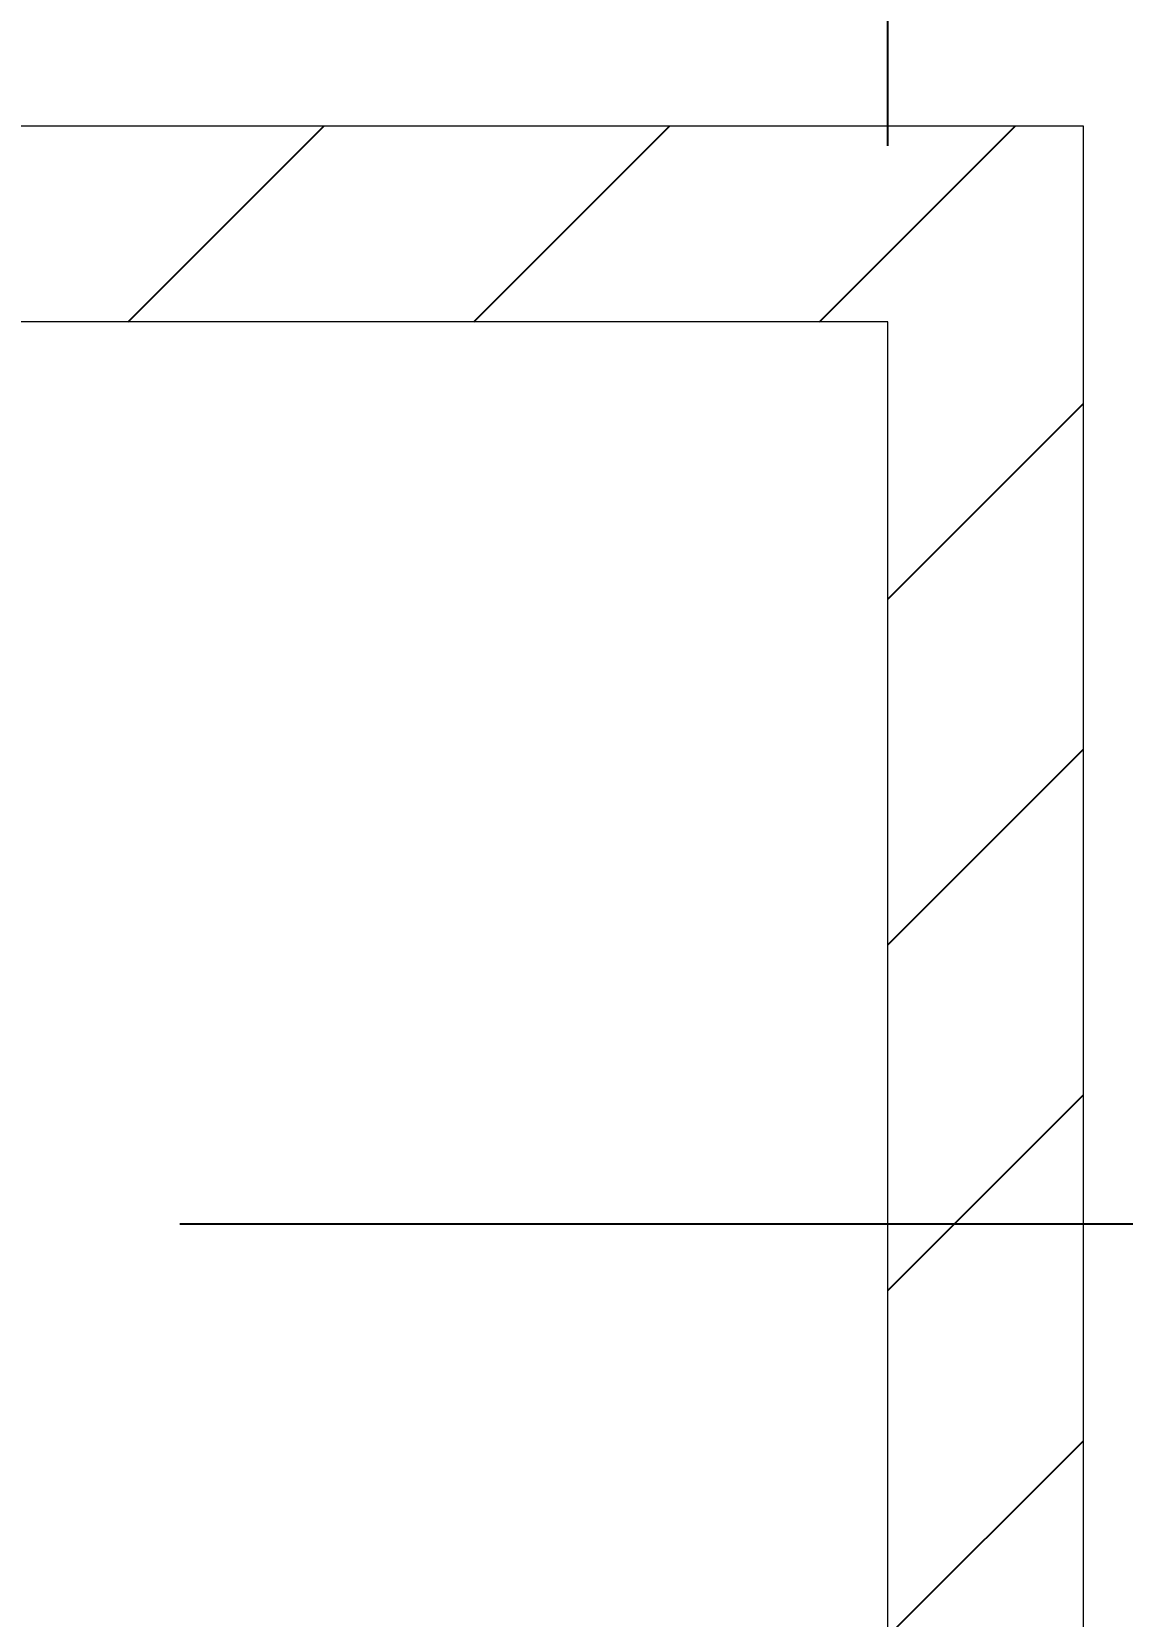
# Model space of a CAD drawing. Header units: millimetres. Extents: x 0 to 4395, y 0 to 3090.
# Drawn here: x 2561.3 to 2685.3, y 1299 to 1479.1 of the extents above; entities that cross this region are included whole.
import ezdxf

# ---------------------------------------------------------------- set-up
doc = ezdxf.new("R2010")
doc.units = ezdxf.units.MM
doc.header["$LTSCALE"] = 10
doc.header["$PDSIZE"] = -1
doc.linetypes.add('HIDDEN', pattern=[1.905, 1.27, -0.635])
doc.layers.add('D', color=102, linetype='Continuous')
doc.layers.add('H', color=2, linetype='HIDDEN')
doc.layers.add('S', color=4, linetype='Continuous', lineweight=15)
doc.styles.add('STU25', font='isocp2.shx')
doc.dimstyles.new('STU25', dxfattribs={"dimscale": 20, "dimtxt": 2.5, "dimasz": 2, "dimexe": 0.6, "dimexo": 1, "dimgap": 1, "dimtad": 1, "dimdsep": 46, "dimtxsty": 'STU25', "dimcen": 2, "dimazin": 2, "dimtfac": 1, "dimtmove": 0, "dimatfit": 3, "dimfxl": 0, "dimtolj": 1, "dimtzin": 0, "dimarcsym": 0})

# ---------------------------------------------------------------- blocks, each defined once
blk = doc.blocks.new('*D12')
at = {"layer": 'D', "color": 0, "lineweight": -2}
for p, q in [((2578.17, 1343.63), (2787.93, 1343.63)), ((2775.93, 849.13), (2775.93, 1303.63)), ((2672.38, 809.13), (2787.93, 809.13))]:
    blk.add_line(p, q, dxfattribs=at)
at = {"layer": 'D', "color": 0}
for points in [[(2782.59, 1303.63), (2769.26, 1303.63), (2775.93, 1343.63)], [(2769.26, 849.13), (2782.59, 849.13), (2775.93, 809.13)]]:
    blk.add_solid(points, dxfattribs=at)
at = {"layer": 'Defpoints', "color": 0}
for p in [(2558.17, 1343.63), (2775.93, 1343.63), (2652.38, 809.13)]:
    blk.add_point(p, dxfattribs=at)
at = {"layer": 'D', "color": 0, "insert": (2730.93, 1049.13), "char_height": 50, "attachment_point": 5, "rotation": 90, "style": 'STU25'}
blk.add_mtext('\\A1;535', dxfattribs=at)
blk = doc.blocks.new('*D14')
at = {"layer": 'D', "color": 0, "lineweight": -2}
for p, q in [((2558.67, 1349.13), (2558.67, 1602.82)), ((2658.67, 1466.13), (2658.67, 1602.82)), ((2518.67, 1590.82), (2478.67, 1590.82)), ((2558.67, 1590.82), (2658.67, 1590.82)), ((2698.67, 1590.82), (2996.28, 1590.82))]:
    blk.add_line(p, q, dxfattribs=at)
at = {"layer": 'D', "color": 0}
for points in [[(2518.67, 1584.16), (2518.67, 1597.49), (2558.67, 1590.82)], [(2698.67, 1597.49), (2698.67, 1584.16), (2658.67, 1590.82)]]:
    blk.add_solid(points, dxfattribs=at)
at = {"layer": 'Defpoints', "color": 0}
for p in [(2658.67, 1590.82), (2658.67, 1446.13), (2558.67, 1329.13)]:
    blk.add_point(p, dxfattribs=at)
at = {"layer": 'D', "color": 0, "insert": (2888.76, 1635.82), "char_height": 50, "attachment_point": 5, "style": 'STU25'}
blk.add_mtext('\\A1;Min100', dxfattribs=at)

msp = doc.modelspace()

# ---------------------------------------------------------------- hatches: boundary and pattern name
at = {"layer": 'H', "ltscale": 5}
h = msp.add_hatch(dxfattribs=at)
h.set_pattern_fill('ANSI31', color=256, scale=222.222222, style=0)
h.set_pattern_definition([(45, (193650.744, 13626.528), (-19.641855, 19.641855), [])])
h.paths.add_polyline_path([(1617.451, 786.911), (1617.451, 1468.353), (2680.894, 1468.353), (2680.894, 786.911)])
h.paths.add_polyline_path([(1639.673, 1446.133), (1639.673, 809.133), (2658.672, 809.133), (2658.672, 1446.133)], flags=16)

# ---------------------------------------------------------------- linework, layer by layer
at = {"layer": 'S', "linetype": 'Continuous'}
for p, q in [((2680.894, 1468.353), (1617.451, 1468.353)), ((2680.894, 786.911), (2680.894, 1468.353)), ((2658.672, 1446.133), (1639.673, 1446.133)), ((2658.672, 809.133), (2658.672, 1446.133))]:
    msp.add_line(p, q, dxfattribs=at)

# ---------------------------------------------------------------- dimensions: what is measured, and where the dimension line sits
at = {"layer": 'D'}
dim = msp.add_linear_dim(base=(2658.672, 1590.825), p1=(2558.672, 1329.133), p2=(2658.672, 1446.133), text='Min<>', dimstyle='STU25', dxfattribs=at)
dim.commit()
dim.dimension.update_dxf_attribs({"geometry": '*D14', "text_midpoint": (2888.762, 1590.825), "dimtype": 160})
dim = msp.add_linear_dim(base=(2775.927, 1343.633), p1=(2652.379, 809.133), p2=(2558.172, 1343.633), angle=90, text='535', dimstyle='STU25', override={"dimtxsty": 'STU25'}, dxfattribs=at)
dim.commit()
dim.dimension.update_dxf_attribs({"geometry": '*D12', "text_midpoint": (2775.927, 1049.133), "dimtype": 160})

doc.saveas('drawing.dxf')
